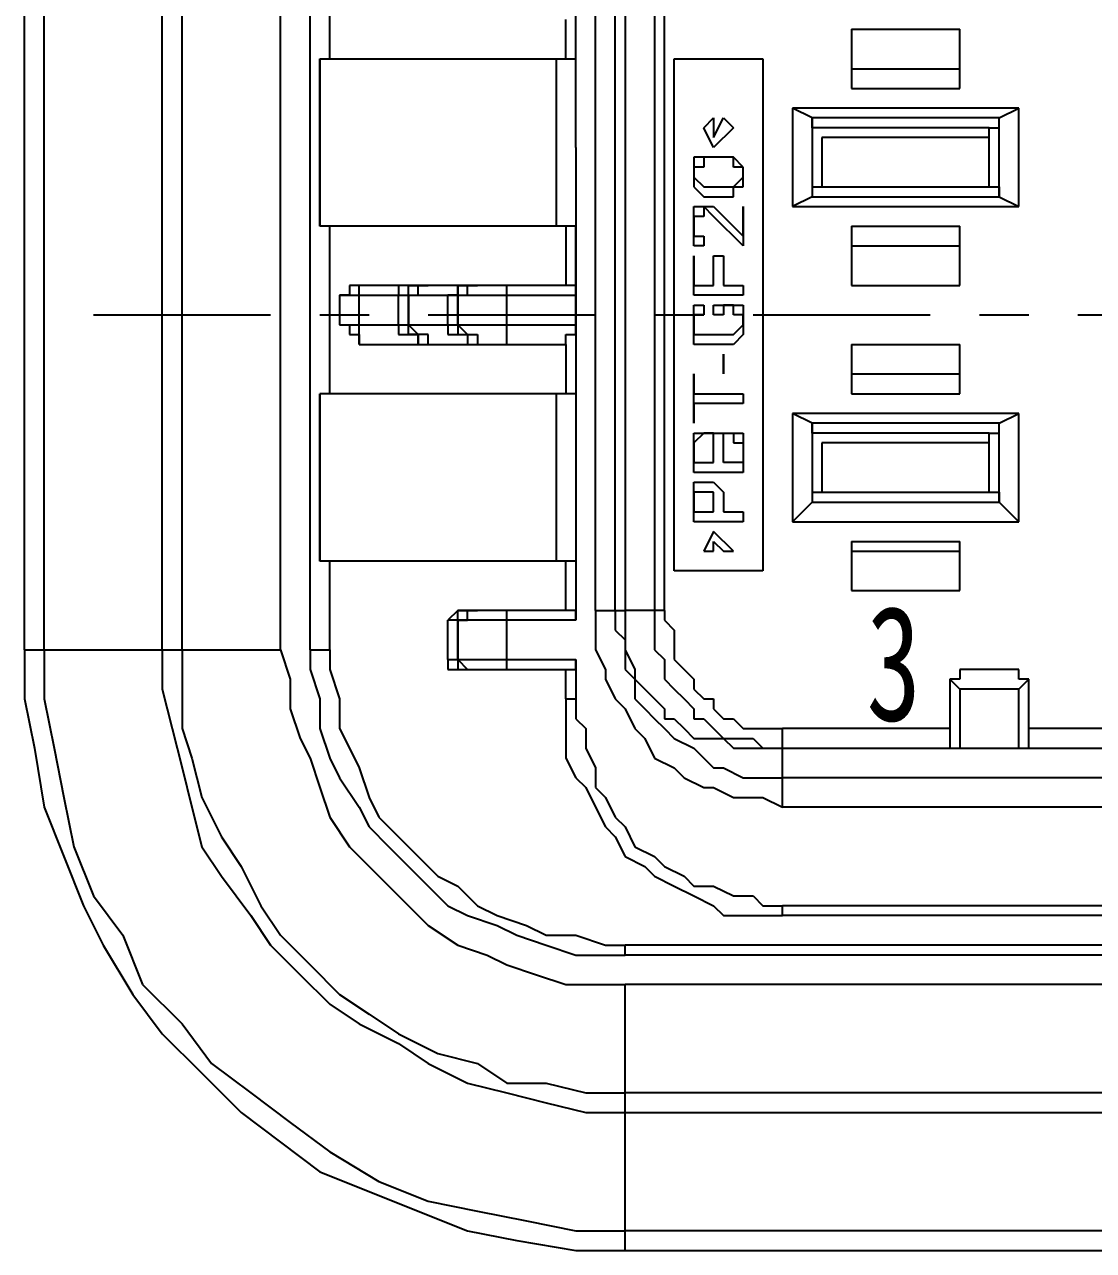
# Model space of a CAD drawing. Header units: inches. Extents: x 47316 to 59086, y 3141 to 11743.
# Drawn here: x 51580.43 to 51613, y 6359.03 to 6396.37 of the extents above; entities that cross this region are included whole.
import ezdxf

# ---------------------------------------------------------------- set-up
doc = ezdxf.new("R2010")
doc.units = ezdxf.units.IN
doc.header["$MEASUREMENT"] = 0
doc.layers.add('_BLACK_HOLE', color=7, linetype='Continuous')
doc.styles.add('MtX_FangSong_GB2312', font='')
doc.styles.get("Standard").update_dxf_attribs({"font": ''})
doc.styles.get('MtX_FangSong_GB2312').set_extended_font_data('FangSong_GB2312')
doc.styles.get('Standard').set_extended_font_data('SimSun')
doc.linetypes.add('_VeSys_Busbar', pattern='A,0.0001,-0.125,["=",Standard,S=0.35,R=0,X=-0.15,Y=-0.175],-0.125', length=0.2501)

msp = doc.modelspace()

# ---------------------------------------------------------------- linework, layer by layer
at = {"layer": '_BLACK_HOLE', "color": 0, "linetype": 'Continuous', "lineweight": -3}
for p, q in [((51580.429, 6377.329), (51580.429, 6397.729)), ((51581.029, 6377.329), (51581.029, 6397.729)), ((51584.629, 6377.329), (51584.629, 6397.729)), ((51585.229, 6377.329), (51585.229, 6397.729)), ((51588.229, 6377.329), (51588.229, 6397.729)), ((51589.129, 6377.329), (51589.129, 6397.729)), ((51589.729, 6395.329), (51589.729, 6397.729)), ((51597.229, 6392.629), (51597.229, 6397.129)), ((51597.829, 6378.529), (51597.829, 6396.829)), ((51598.429, 6378.529), (51598.429, 6396.829)), ((51598.729, 6396.829), (51598.729, 6378.529)), ((51599.629, 6396.829), (51599.629, 6378.529)), ((51599.929, 6378.529), (51599.929, 6396.829)), ((51596.929, 6395.329), (51596.929, 6396.529)), ((51605.629, 6396.229), (51605.629, 6394.429)), ((51605.629, 6396.229), (51608.929, 6396.229)), ((51608.929, 6394.429), (51608.929, 6396.229)), ((51589.429, 6390.229), (51589.429, 6395.329)), ((51589.429, 6395.329), (51589.429, 6390.229)), ((51589.429, 6395.329), (51597.229, 6395.329)), ((51596.629, 6395.329), (51596.629, 6390.229)), ((51600.229, 6379.729), (51600.229, 6395.329)), ((51600.229, 6395.329), (51602.929, 6395.329)), ((51602.929, 6395.329), (51602.929, 6379.729)), ((51605.629, 6395.029), (51608.929, 6395.029)), ((51605.629, 6394.429), (51608.929, 6394.429)), ((51603.829, 6393.829), (51603.829, 6390.829)), ((51604.429, 6393.529), (51603.829, 6393.829)), ((51610.729, 6393.829), (51603.829, 6393.829)), ((51610.129, 6393.529), (51610.729, 6393.829)), ((51610.729, 6390.829), (51610.729, 6393.829)), ((51601.129, 6393.229), (51601.429, 6393.529)), ((51601.429, 6392.629), (51601.129, 6393.229)), ((51601.429, 6392.929), (51601.729, 6393.529)), ((51601.429, 6393.529), (51601.429, 6392.929)), ((51602.029, 6393.229), (51601.429, 6392.629)), ((51601.729, 6393.529), (51602.029, 6393.229)), ((51604.429, 6393.529), (51604.429, 6391.129)), ((51610.129, 6393.529), (51604.429, 6393.529)), ((51604.429, 6393.229), (51604.429, 6393.529)), ((51604.429, 6393.529), (51604.429, 6393.529)), ((51604.429, 6393.529), (51604.429, 6393.529)), ((51604.429, 6393.529), (51604.429, 6393.529)), ((51604.429, 6393.529), (51604.429, 6393.529)), ((51604.429, 6393.529), (51604.429, 6393.529)), ((51604.429, 6393.229), (51604.429, 6391.429)), ((51609.829, 6393.229), (51604.429, 6393.229)), ((51604.429, 6393.229), (51604.429, 6393.229)), ((51604.429, 6393.229), (51604.429, 6393.229)), ((51604.429, 6393.229), (51604.429, 6393.229)), ((51604.429, 6393.229), (51604.429, 6393.229)), ((51609.829, 6391.429), (51609.829, 6393.229)), ((51609.829, 6393.229), (51610.129, 6393.229)), ((51610.129, 6391.129), (51610.129, 6393.529)), ((51610.129, 6393.229), (51610.129, 6393.529)), ((51610.129, 6393.529), (51610.129, 6393.529)), ((51610.129, 6393.529), (51610.129, 6393.529)), ((51610.129, 6393.529), (51610.129, 6393.529)), ((51610.129, 6393.529), (51610.129, 6393.529)), ((51610.129, 6393.529), (51610.129, 6393.529)), ((51610.129, 6393.529), (51610.129, 6393.529)), ((51610.129, 6393.229), (51610.129, 6393.229)), ((51610.129, 6393.229), (51610.129, 6393.229)), ((51610.129, 6393.229), (51610.129, 6393.229)), ((51604.729, 6392.929), (51604.729, 6391.429)), ((51609.829, 6392.929), (51604.729, 6392.929)), ((51609.829, 6391.429), (51609.829, 6392.929)), ((51597.229, 6392.629), (51597.229, 6382.429)), ((51597.229, 6392.629), (51597.229, 6392.629)), ((51600.829, 6392.329), (51600.829, 6392.029)), ((51601.129, 6392.329), (51600.829, 6392.329)), ((51601.129, 6392.329), (51601.129, 6392.029)), ((51601.129, 6392.329), (51601.129, 6392.329)), ((51601.429, 6392.329), (51601.129, 6392.329)), ((51601.429, 6392.329), (51601.129, 6392.329)), ((51601.729, 6392.329), (51601.429, 6392.329)), ((51601.729, 6392.329), (51601.429, 6392.329)), ((51602.029, 6392.329), (51601.729, 6392.329)), ((51602.029, 6392.329), (51601.729, 6392.329)), ((51602.329, 6392.029), (51602.029, 6392.329)), ((51602.029, 6392.029), (51602.029, 6392.329)), ((51602.029, 6392.329), (51602.029, 6392.329)), ((51602.029, 6392.329), (51602.029, 6392.329)), ((51600.829, 6392.029), (51600.829, 6391.729)), ((51600.829, 6392.029), (51600.829, 6391.729)), ((51600.829, 6392.029), (51600.829, 6392.029)), ((51601.129, 6392.029), (51600.829, 6392.029)), ((51600.829, 6391.729), (51600.829, 6391.729)), ((51600.829, 6391.729), (51600.829, 6391.729)), ((51600.829, 6391.729), (51600.829, 6391.429)), ((51600.829, 6391.729), (51601.129, 6391.429)), ((51602.329, 6392.029), (51602.029, 6392.029)), ((51602.029, 6391.429), (51602.329, 6391.729)), ((51602.329, 6391.729), (51602.329, 6392.029)), ((51602.329, 6391.729), (51602.329, 6392.029)), ((51602.329, 6392.029), (51602.329, 6392.029)), ((51602.329, 6391.729), (51602.329, 6391.729)), ((51602.329, 6391.729), (51602.329, 6391.729)), ((51602.329, 6391.429), (51602.329, 6391.729)), ((51600.829, 6391.429), (51600.829, 6391.429)), ((51600.829, 6391.429), (51601.129, 6391.129)), ((51601.129, 6391.429), (51601.129, 6391.429)), ((51601.129, 6391.429), (51601.429, 6391.429)), ((51601.429, 6391.429), (51601.729, 6391.429)), ((51601.729, 6391.429), (51602.029, 6391.429)), ((51602.029, 6391.429), (51602.329, 6391.429)), ((51602.029, 6391.429), (51602.029, 6391.429)), ((51602.029, 6391.129), (51602.029, 6391.429)), ((51604.429, 6391.429), (51609.829, 6391.429)), ((51604.429, 6391.429), (51604.429, 6391.429)), ((51604.429, 6391.429), (51604.429, 6391.429)), ((51604.429, 6391.429), (51604.429, 6391.129)), ((51604.729, 6391.429), (51609.829, 6391.429)), ((51609.829, 6391.429), (51610.129, 6391.429)), ((51610.129, 6391.429), (51610.129, 6391.429)), ((51610.129, 6391.429), (51610.129, 6391.129)), ((51601.129, 6391.129), (51601.129, 6391.129)), ((51601.129, 6391.129), (51601.429, 6391.129)), ((51601.429, 6391.129), (51601.729, 6391.129)), ((51601.729, 6391.129), (51602.029, 6391.129)), ((51602.029, 6391.129), (51602.029, 6391.129)), ((51604.429, 6391.129), (51603.829, 6390.829)), ((51604.429, 6391.129), (51610.129, 6391.129)), ((51604.429, 6391.129), (51604.429, 6391.129)), ((51604.429, 6391.129), (51604.429, 6391.129)), ((51604.429, 6391.129), (51604.429, 6391.129)), ((51604.429, 6391.129), (51604.429, 6391.129)), ((51604.429, 6391.129), (51604.429, 6391.129)), ((51604.429, 6391.129), (51604.429, 6391.129)), ((51604.429, 6391.129), (51604.429, 6391.129)), ((51610.129, 6391.129), (51610.729, 6390.829)), ((51610.129, 6391.129), (51610.129, 6391.129)), ((51610.129, 6391.129), (51610.129, 6391.129)), ((51610.129, 6391.129), (51610.129, 6391.129)), ((51610.129, 6391.129), (51610.129, 6391.129)), ((51610.129, 6391.129), (51610.129, 6391.129)), ((51610.129, 6391.129), (51610.129, 6391.129)), ((51610.129, 6391.129), (51610.129, 6391.129)), ((51600.829, 6390.529), (51600.829, 6390.829)), ((51600.829, 6390.829), (51600.829, 6390.829)), ((51600.829, 6390.829), (51601.129, 6390.829)), ((51601.129, 6390.829), (51601.129, 6390.529)), ((51601.429, 6390.529), (51601.129, 6390.829)), ((51601.129, 6390.829), (51601.429, 6390.829)), ((51601.129, 6390.829), (51601.129, 6390.829)), ((51601.129, 6390.829), (51601.129, 6390.829)), ((51601.429, 6390.829), (51602.329, 6389.929)), ((51601.429, 6390.829), (51601.429, 6390.829)), ((51602.329, 6389.929), (51602.329, 6390.829)), ((51602.329, 6390.829), (51602.329, 6389.629)), ((51602.329, 6390.829), (51602.329, 6390.829)), ((51603.829, 6390.829), (51610.729, 6390.829)), ((51597.229, 6390.229), (51589.429, 6390.229)), ((51589.729, 6385.129), (51589.729, 6390.229)), ((51596.929, 6390.229), (51596.929, 6388.429)), ((51597.229, 6387.229), (51597.229, 6390.229)), ((51600.829, 6390.229), (51600.829, 6390.529)), ((51600.829, 6390.529), (51600.829, 6390.529)), ((51600.829, 6390.529), (51600.829, 6390.229)), ((51601.129, 6390.529), (51600.829, 6390.529)), ((51600.829, 6390.229), (51600.829, 6390.229)), ((51600.829, 6390.229), (51600.829, 6389.929)), ((51600.829, 6389.929), (51600.829, 6390.229)), ((51602.329, 6389.629), (51601.429, 6390.529)), ((51605.629, 6390.229), (51605.629, 6388.429)), ((51605.629, 6390.229), (51608.929, 6390.229)), ((51608.929, 6388.429), (51608.929, 6390.229)), ((51600.829, 6389.929), (51601.129, 6389.929)), ((51600.829, 6389.929), (51600.829, 6389.929)), ((51600.829, 6389.629), (51600.829, 6389.929)), ((51601.129, 6389.929), (51601.129, 6389.629)), ((51601.129, 6389.929), (51601.129, 6389.929)), ((51601.129, 6389.629), (51600.829, 6389.629)), ((51602.329, 6389.629), (51602.329, 6389.629)), ((51605.629, 6389.629), (51608.929, 6389.629)), ((51600.829, 6388.129), (51600.829, 6389.329)), ((51600.829, 6389.329), (51600.829, 6388.429)), ((51600.829, 6389.329), (51600.829, 6389.329)), ((51601.429, 6388.429), (51601.429, 6389.329)), ((51601.429, 6389.329), (51601.729, 6389.329)), ((51601.729, 6389.329), (51601.729, 6388.429)), ((51590.629, 6388.429), (51590.329, 6388.429)), ((51590.329, 6388.429), (51590.329, 6388.429)), ((51590.329, 6388.429), (51590.329, 6388.429)), ((51590.329, 6388.429), (51590.329, 6388.429)), ((51590.329, 6388.429), (51590.329, 6388.429)), ((51590.329, 6388.429), (51590.329, 6388.429)), ((51590.329, 6388.429), (51590.329, 6388.129)), ((51590.629, 6386.629), (51590.629, 6388.429)), ((51596.929, 6388.429), (51590.629, 6388.429)), ((51590.629, 6388.429), (51590.629, 6388.429)), ((51590.629, 6388.429), (51590.629, 6388.429)), ((51590.629, 6388.429), (51590.629, 6388.429)), ((51590.629, 6388.429), (51590.629, 6388.429)), ((51592.129, 6388.429), (51591.829, 6388.429)), ((51591.829, 6388.429), (51591.829, 6388.129)), ((51592.429, 6388.429), (51592.129, 6388.429)), ((51592.129, 6388.429), (51592.129, 6388.429)), ((51592.129, 6388.429), (51592.129, 6388.429)), ((51592.129, 6388.429), (51592.129, 6388.429)), ((51592.129, 6388.429), (51592.129, 6388.429)), ((51592.129, 6388.429), (51592.129, 6388.429)), ((51592.129, 6388.429), (51592.129, 6388.429)), ((51592.129, 6388.129), (51592.129, 6388.429)), ((51592.129, 6388.429), (51592.129, 6388.429)), ((51592.129, 6388.429), (51592.129, 6388.429)), ((51592.129, 6388.429), (51592.129, 6388.429)), ((51592.129, 6388.429), (51592.429, 6388.429)), ((51592.429, 6388.429), (51592.429, 6388.429)), ((51592.429, 6388.429), (51592.429, 6388.429)), ((51592.429, 6388.429), (51592.429, 6388.429)), ((51592.429, 6388.429), (51592.429, 6388.429)), ((51592.429, 6388.429), (51592.429, 6388.429)), ((51592.429, 6388.129), (51592.429, 6388.429)), ((51592.429, 6388.429), (51592.429, 6388.429)), ((51592.429, 6388.429), (51592.429, 6388.429)), ((51592.429, 6388.429), (51592.429, 6388.429)), ((51592.429, 6388.429), (51592.429, 6388.429)), ((51592.429, 6388.429), (51592.429, 6388.429)), ((51592.429, 6388.429), (51592.429, 6388.429)), ((51592.429, 6388.429), (51592.729, 6388.429)), ((51593.929, 6388.429), (51593.629, 6388.429)), ((51593.629, 6388.429), (51593.629, 6388.429)), ((51593.629, 6388.429), (51593.629, 6388.429)), ((51593.629, 6388.429), (51593.629, 6388.429)), ((51593.629, 6388.429), (51593.629, 6388.429)), ((51593.629, 6388.429), (51593.629, 6388.429)), ((51593.629, 6388.429), (51593.629, 6388.429)), ((51593.629, 6388.429), (51593.629, 6388.429)), ((51593.629, 6388.429), (51593.629, 6388.129)), ((51593.629, 6388.129), (51593.629, 6388.429)), ((51593.629, 6388.429), (51593.629, 6388.429)), ((51593.629, 6388.429), (51593.929, 6388.429)), ((51593.929, 6388.429), (51593.929, 6388.429)), ((51593.929, 6388.429), (51593.929, 6388.429)), ((51593.929, 6388.429), (51593.929, 6388.429)), ((51593.929, 6388.429), (51593.929, 6388.429)), ((51593.929, 6388.429), (51593.929, 6388.429)), ((51593.929, 6388.429), (51593.929, 6388.429)), ((51593.929, 6388.429), (51593.929, 6388.429)), ((51593.929, 6388.429), (51593.929, 6388.429)), ((51593.929, 6388.429), (51593.929, 6388.429)), ((51593.929, 6388.429), (51593.929, 6388.429)), ((51593.929, 6388.429), (51593.929, 6388.429)), ((51593.929, 6388.429), (51593.929, 6388.429)), ((51593.929, 6388.429), (51593.929, 6388.429)), ((51593.929, 6388.129), (51593.929, 6388.429)), ((51593.929, 6388.429), (51593.929, 6388.429)), ((51593.929, 6388.429), (51593.929, 6388.429)), ((51593.929, 6388.429), (51593.929, 6388.429)), ((51593.929, 6388.429), (51593.929, 6388.429)), ((51593.929, 6388.429), (51593.929, 6388.429)), ((51593.929, 6388.429), (51594.229, 6388.429)), ((51595.129, 6386.629), (51595.129, 6388.429)), ((51597.229, 6388.429), (51596.929, 6388.429)), ((51596.929, 6388.429), (51596.929, 6388.429)), ((51596.929, 6388.429), (51596.929, 6388.429)), ((51596.929, 6388.429), (51596.929, 6388.429)), ((51596.929, 6388.429), (51596.929, 6388.429)), ((51596.929, 6388.429), (51596.929, 6388.429)), ((51596.929, 6388.429), (51596.929, 6388.429)), ((51597.229, 6388.129), (51597.229, 6388.429)), ((51597.229, 6388.429), (51597.229, 6388.429)), ((51597.229, 6388.429), (51597.229, 6388.429)), ((51597.229, 6388.429), (51597.229, 6388.429)), ((51600.829, 6388.429), (51601.429, 6388.429)), ((51601.729, 6388.429), (51602.329, 6388.429)), ((51602.329, 6388.429), (51602.329, 6388.129)), ((51605.629, 6388.429), (51608.929, 6388.429)), ((51590.029, 6388.129), (51597.229, 6388.129)), ((51590.029, 6388.129), (51590.029, 6387.229)), ((51590.329, 6388.129), (51590.029, 6388.129)), ((51590.029, 6388.129), (51590.029, 6388.129)), ((51590.029, 6388.129), (51590.029, 6388.129)), ((51590.029, 6388.129), (51590.029, 6388.129)), ((51590.329, 6388.129), (51590.329, 6388.129)), ((51590.329, 6388.129), (51590.329, 6388.129)), ((51590.329, 6388.129), (51590.329, 6388.129)), ((51591.829, 6387.229), (51591.829, 6388.129)), ((51591.829, 6388.129), (51591.829, 6388.129)), ((51591.829, 6388.129), (51591.829, 6388.129)), ((51591.829, 6388.129), (51591.829, 6388.129)), ((51591.829, 6388.129), (51591.829, 6388.129)), ((51591.829, 6388.129), (51591.829, 6388.129)), ((51591.829, 6388.129), (51591.829, 6388.129)), ((51592.129, 6387.229), (51592.129, 6388.129)), ((51592.129, 6388.129), (51592.129, 6387.229)), ((51592.129, 6388.129), (51592.129, 6388.129)), ((51592.129, 6388.129), (51592.129, 6388.129)), ((51592.129, 6388.129), (51592.129, 6388.129)), ((51592.129, 6388.129), (51592.129, 6388.129)), ((51592.129, 6388.129), (51592.129, 6388.129)), ((51592.129, 6388.129), (51592.129, 6388.129)), ((51592.129, 6388.129), (51592.429, 6388.129)), ((51592.429, 6388.129), (51592.429, 6388.129)), ((51593.329, 6387.229), (51593.329, 6388.129)), ((51593.629, 6388.129), (51593.329, 6388.129)), ((51593.329, 6388.129), (51593.329, 6388.129)), ((51593.329, 6388.129), (51593.329, 6388.129)), ((51593.329, 6388.129), (51593.329, 6388.129)), ((51593.329, 6388.129), (51593.329, 6388.129)), ((51593.329, 6388.129), (51593.329, 6388.129)), ((51593.629, 6387.229), (51593.629, 6388.129)), ((51593.629, 6388.129), (51593.629, 6387.229)), ((51593.629, 6388.129), (51593.629, 6388.129)), ((51593.629, 6388.129), (51593.629, 6388.129)), ((51593.629, 6388.129), (51593.629, 6388.129)), ((51593.629, 6388.129), (51593.629, 6388.129)), ((51593.629, 6388.129), (51593.629, 6388.129)), ((51593.629, 6388.129), (51593.629, 6388.129)), ((51593.629, 6388.129), (51593.629, 6388.129)), ((51593.629, 6388.129), (51593.929, 6388.129)), ((51593.929, 6388.129), (51593.929, 6388.129)), ((51593.929, 6388.129), (51593.929, 6388.129)), ((51597.229, 6388.129), (51597.229, 6388.129)), ((51597.229, 6388.129), (51597.229, 6388.129)), ((51597.229, 6388.129), (51597.229, 6388.129)), ((51597.229, 6388.129), (51597.229, 6388.129)), ((51597.229, 6388.129), (51597.229, 6388.129)), ((51597.229, 6388.129), (51597.229, 6388.129)), ((51597.229, 6388.129), (51597.229, 6388.129)), ((51602.329, 6388.129), (51600.829, 6388.129)), ((51600.829, 6387.529), (51600.829, 6387.829)), ((51600.829, 6387.829), (51600.829, 6387.829)), ((51600.829, 6387.829), (51601.129, 6387.829)), ((51601.129, 6387.829), (51601.129, 6387.829)), ((51601.129, 6387.829), (51601.129, 6387.529)), ((51601.429, 6387.529), (51601.429, 6387.829)), ((51601.429, 6387.829), (51602.029, 6387.829)), ((51601.729, 6387.829), (51601.729, 6387.529)), ((51602.029, 6387.829), (51601.729, 6387.829)), ((51602.029, 6387.829), (51602.329, 6387.829)), ((51602.029, 6387.529), (51602.029, 6387.829)), ((51602.029, 6387.829), (51602.029, 6387.829)), ((51602.329, 6387.829), (51602.329, 6387.529)), ((51582.529, 6387.529), (51587.929, 6387.529)), ((51589.429, 6387.529), (51590.929, 6387.529)), ((51590.029, 6387.229), (51597.229, 6387.229)), ((51590.029, 6387.229), (51590.029, 6387.229)), ((51590.029, 6387.229), (51590.029, 6387.229)), ((51590.029, 6387.229), (51590.029, 6387.229)), ((51590.029, 6387.229), (51590.329, 6387.229)), ((51590.329, 6387.229), (51590.329, 6386.929)), ((51591.829, 6387.229), (51591.829, 6387.229)), ((51591.829, 6387.229), (51591.829, 6387.229)), ((51591.829, 6387.229), (51591.829, 6387.229)), ((51591.829, 6387.229), (51591.829, 6387.229)), ((51591.829, 6387.229), (51591.829, 6386.929)), ((51592.129, 6386.929), (51592.129, 6387.229)), ((51592.129, 6387.229), (51592.129, 6387.229)), ((51592.429, 6386.929), (51592.129, 6387.229)), ((51592.129, 6387.229), (51592.129, 6387.229)), ((51592.729, 6387.529), (51597.829, 6387.529)), ((51593.329, 6387.229), (51593.329, 6387.229)), ((51593.329, 6387.229), (51593.329, 6387.229)), ((51593.329, 6387.229), (51593.329, 6387.229)), ((51593.329, 6387.229), (51593.329, 6387.229)), ((51593.329, 6387.229), (51593.329, 6386.929)), ((51593.629, 6387.229), (51593.629, 6387.229)), ((51593.629, 6387.229), (51593.629, 6387.229)), ((51593.629, 6387.229), (51593.629, 6387.229)), ((51593.629, 6387.229), (51593.629, 6386.929)), ((51593.629, 6387.229), (51593.629, 6387.229)), ((51593.629, 6387.229), (51593.929, 6386.929)), ((51597.229, 6387.229), (51597.229, 6385.129)), ((51597.229, 6386.929), (51597.229, 6387.229)), ((51597.229, 6387.229), (51597.229, 6387.229)), ((51597.229, 6387.229), (51597.229, 6387.229)), ((51597.229, 6387.229), (51597.229, 6387.229)), ((51597.229, 6387.229), (51597.229, 6387.229)), ((51599.629, 6387.529), (51601.129, 6387.529)), ((51600.829, 6387.229), (51600.829, 6387.529)), ((51600.829, 6387.529), (51600.829, 6387.229)), ((51600.829, 6387.529), (51600.829, 6387.529)), ((51600.829, 6387.529), (51600.829, 6387.529)), ((51601.129, 6387.529), (51600.829, 6387.529)), ((51600.829, 6387.229), (51600.829, 6386.929)), ((51600.829, 6386.929), (51600.829, 6387.229)), ((51601.729, 6387.529), (51601.429, 6387.529)), ((51602.329, 6387.529), (51602.029, 6387.529)), ((51602.029, 6387.529), (51602.029, 6387.529)), ((51602.029, 6386.929), (51602.329, 6387.229)), ((51602.329, 6387.229), (51602.329, 6387.529)), ((51602.329, 6387.529), (51602.329, 6387.229)), ((51602.329, 6387.529), (51602.329, 6387.529)), ((51602.329, 6387.229), (51602.329, 6386.929)), ((51602.629, 6387.529), (51608.029, 6387.529)), ((51609.529, 6387.529), (51611.029, 6387.529)), ((51612.529, 6387.529), (51617.929, 6387.529)), ((51590.329, 6386.929), (51590.329, 6386.929)), ((51590.329, 6386.929), (51590.329, 6386.929)), ((51590.329, 6386.929), (51590.329, 6386.929)), ((51590.329, 6386.929), (51590.329, 6386.929)), ((51590.329, 6386.929), (51590.329, 6386.929)), ((51590.329, 6386.929), (51590.329, 6386.929)), ((51590.329, 6386.929), (51590.329, 6386.929)), ((51590.329, 6386.929), (51590.329, 6386.929)), ((51590.329, 6386.929), (51590.629, 6386.929)), ((51590.629, 6386.929), (51590.629, 6386.929)), ((51590.629, 6386.929), (51590.629, 6386.929)), ((51590.629, 6386.929), (51590.629, 6386.929)), ((51590.629, 6386.929), (51590.629, 6386.629)), ((51591.829, 6386.929), (51591.829, 6386.929)), ((51591.829, 6386.929), (51591.829, 6386.929)), ((51591.829, 6386.929), (51592.129, 6386.929)), ((51592.129, 6386.929), (51592.129, 6386.929)), ((51592.129, 6386.929), (51592.129, 6386.929)), ((51592.129, 6386.929), (51592.129, 6386.929)), ((51592.129, 6386.929), (51592.129, 6386.929)), ((51592.129, 6386.929), (51592.129, 6386.929)), ((51592.129, 6386.929), (51592.129, 6386.929)), ((51592.129, 6386.929), (51592.429, 6386.929)), ((51592.429, 6386.929), (51592.129, 6386.929)), ((51592.129, 6386.929), (51592.129, 6386.929)), ((51592.129, 6386.929), (51592.129, 6386.929)), ((51592.129, 6386.929), (51592.129, 6386.929)), ((51592.129, 6386.929), (51592.129, 6386.929)), ((51592.429, 6386.929), (51592.429, 6386.929)), ((51592.429, 6386.929), (51592.429, 6386.629)), ((51592.429, 6386.629), (51592.429, 6386.929)), ((51592.429, 6386.929), (51592.429, 6386.929)), ((51592.429, 6386.929), (51592.429, 6386.929)), ((51592.429, 6386.929), (51592.429, 6386.929)), ((51592.729, 6386.929), (51592.429, 6386.929)), ((51592.429, 6386.929), (51592.429, 6386.929)), ((51592.429, 6386.929), (51592.429, 6386.929)), ((51592.429, 6386.929), (51592.429, 6386.929)), ((51592.429, 6386.929), (51592.429, 6386.929)), ((51592.429, 6386.929), (51592.429, 6386.929)), ((51592.429, 6386.929), (51592.429, 6386.929)), ((51592.429, 6386.929), (51592.429, 6386.929)), ((51592.429, 6386.929), (51592.429, 6386.929)), ((51592.729, 6386.629), (51592.729, 6386.929)), ((51593.329, 6386.929), (51593.629, 6386.929)), ((51593.629, 6386.929), (51593.629, 6386.929)), ((51593.629, 6386.929), (51593.629, 6386.929)), ((51593.629, 6386.929), (51593.629, 6386.929)), ((51593.629, 6386.929), (51593.629, 6386.929)), ((51593.629, 6386.929), (51593.629, 6386.929)), ((51593.629, 6386.929), (51593.629, 6386.929)), ((51593.629, 6386.929), (51593.629, 6386.929)), ((51593.629, 6386.929), (51593.629, 6386.929)), ((51593.629, 6386.929), (51593.929, 6386.929)), ((51593.629, 6386.929), (51593.629, 6386.929)), ((51593.629, 6386.929), (51593.629, 6386.929)), ((51593.629, 6386.929), (51593.629, 6386.929)), ((51593.629, 6386.929), (51593.629, 6386.929)), ((51593.629, 6386.929), (51593.929, 6386.929)), ((51593.929, 6386.929), (51593.929, 6386.929)), ((51593.929, 6386.929), (51593.929, 6386.929)), ((51593.929, 6386.929), (51593.929, 6386.929)), ((51593.929, 6386.929), (51593.929, 6386.929)), ((51593.929, 6386.929), (51593.929, 6386.929)), ((51593.929, 6386.929), (51593.929, 6386.929)), ((51593.929, 6386.929), (51593.929, 6386.929)), ((51593.929, 6386.929), (51593.929, 6386.629)), ((51593.929, 6386.929), (51593.929, 6386.929)), ((51593.929, 6386.929), (51593.929, 6386.929)), ((51593.929, 6386.929), (51593.929, 6386.929)), ((51593.929, 6386.929), (51593.929, 6386.929)), ((51593.929, 6386.929), (51593.929, 6386.929)), ((51593.929, 6386.929), (51593.929, 6386.629)), ((51593.929, 6386.929), (51593.929, 6386.929)), ((51593.929, 6386.929), (51593.929, 6386.929)), ((51593.929, 6386.929), (51593.929, 6386.929)), ((51593.929, 6386.929), (51593.929, 6386.929)), ((51593.929, 6386.929), (51593.929, 6386.929)), ((51593.929, 6386.929), (51593.929, 6386.929)), ((51593.929, 6386.929), (51593.929, 6386.929)), ((51593.929, 6386.929), (51593.929, 6386.929)), ((51593.929, 6386.929), (51594.229, 6386.929)), ((51594.229, 6386.929), (51594.229, 6386.629)), ((51596.929, 6386.629), (51596.929, 6386.929)), ((51596.929, 6386.929), (51596.929, 6386.929)), ((51596.929, 6386.929), (51596.929, 6386.929)), ((51596.929, 6386.929), (51596.929, 6386.929)), ((51596.929, 6386.929), (51596.929, 6386.929)), ((51596.929, 6386.929), (51596.929, 6386.929)), ((51596.929, 6386.929), (51597.229, 6386.929)), ((51597.229, 6386.929), (51597.229, 6386.929)), ((51597.229, 6386.929), (51597.229, 6386.929)), ((51597.229, 6386.929), (51597.229, 6386.929)), ((51597.229, 6386.929), (51597.229, 6386.929)), ((51597.229, 6386.929), (51597.229, 6386.929)), ((51597.229, 6386.929), (51597.229, 6386.929)), ((51600.829, 6386.929), (51600.829, 6386.929)), ((51600.829, 6386.929), (51601.129, 6386.929)), ((51600.829, 6386.629), (51600.829, 6386.929)), ((51601.129, 6386.929), (51601.129, 6386.929)), ((51601.129, 6386.929), (51601.429, 6386.929)), ((51601.429, 6386.929), (51601.729, 6386.929)), ((51601.729, 6386.929), (51602.029, 6386.929)), ((51602.029, 6386.929), (51602.029, 6386.929)), ((51602.329, 6386.929), (51602.029, 6386.629)), ((51602.029, 6386.929), (51602.029, 6386.929)), ((51602.329, 6386.929), (51602.329, 6386.929)), ((51590.629, 6386.629), (51596.929, 6386.629)), ((51592.429, 6386.629), (51592.429, 6386.629)), ((51592.729, 6386.629), (51592.729, 6386.629)), ((51593.929, 6386.629), (51593.929, 6386.629)), ((51594.229, 6386.629), (51594.229, 6386.629)), ((51596.929, 6386.629), (51596.929, 6385.129)), ((51601.129, 6386.629), (51600.829, 6386.629)), ((51601.429, 6386.629), (51601.129, 6386.629)), ((51601.729, 6386.629), (51601.429, 6386.629)), ((51602.029, 6386.629), (51601.729, 6386.629)), ((51602.029, 6386.629), (51602.029, 6386.629)), ((51605.629, 6386.629), (51605.629, 6385.129)), ((51605.629, 6386.629), (51608.929, 6386.629)), ((51608.929, 6385.129), (51608.929, 6386.629)), ((51601.729, 6385.729), (51601.729, 6386.329)), ((51601.729, 6386.329), (51601.729, 6385.729)), ((51601.729, 6386.329), (51601.729, 6386.329)), ((51600.829, 6384.229), (51600.829, 6385.729)), ((51600.829, 6385.729), (51600.829, 6385.129)), ((51600.829, 6385.729), (51600.829, 6385.729)), ((51601.729, 6385.729), (51601.729, 6385.729)), ((51605.629, 6385.729), (51608.929, 6385.729)), ((51589.429, 6380.029), (51589.429, 6385.129)), ((51589.429, 6385.129), (51589.429, 6380.029)), ((51597.229, 6385.129), (51589.429, 6385.129)), ((51596.629, 6385.129), (51596.629, 6380.029)), ((51600.829, 6385.129), (51602.329, 6385.129)), ((51602.329, 6385.129), (51602.329, 6384.829)), ((51605.629, 6385.129), (51608.929, 6385.129)), ((51600.829, 6384.829), (51600.829, 6384.229)), ((51602.329, 6384.829), (51600.829, 6384.829)), ((51603.829, 6384.529), (51603.829, 6381.229)), ((51604.429, 6384.229), (51603.829, 6384.529)), ((51610.729, 6384.529), (51603.829, 6384.529)), ((51610.129, 6384.229), (51610.729, 6384.529)), ((51610.729, 6381.229), (51610.729, 6384.529)), ((51600.829, 6384.229), (51600.829, 6384.229)), ((51600.829, 6383.629), (51600.829, 6383.929)), ((51601.129, 6383.929), (51600.829, 6383.629)), ((51600.829, 6383.929), (51601.129, 6383.929)), ((51601.429, 6383.929), (51601.129, 6383.929)), ((51601.129, 6383.929), (51601.429, 6383.929)), ((51601.129, 6383.929), (51601.129, 6383.929)), ((51601.129, 6383.929), (51601.129, 6383.929)), ((51601.129, 6383.929), (51601.129, 6383.929)), ((51601.129, 6383.929), (51601.129, 6383.929)), ((51601.429, 6383.929), (51601.429, 6383.929)), ((51601.429, 6383.929), (51601.729, 6383.929)), ((51601.429, 6383.629), (51601.429, 6383.929)), ((51601.429, 6383.929), (51601.429, 6383.929)), ((51601.729, 6383.629), (51601.729, 6383.929)), ((51601.729, 6383.929), (51601.729, 6383.929)), ((51601.729, 6383.929), (51601.729, 6383.929)), ((51601.729, 6383.929), (51601.729, 6383.929)), ((51601.729, 6383.929), (51602.029, 6383.929)), ((51601.729, 6383.929), (51602.029, 6383.929)), ((51602.029, 6383.929), (51602.329, 6383.929)), ((51602.029, 6383.929), (51602.029, 6383.629)), ((51602.029, 6383.929), (51602.029, 6383.929)), ((51602.029, 6383.929), (51602.029, 6383.929)), ((51602.329, 6383.929), (51602.329, 6383.629)), ((51604.429, 6384.229), (51604.429, 6381.829)), ((51610.129, 6384.229), (51604.429, 6384.229)), ((51604.429, 6383.929), (51604.429, 6384.229)), ((51604.429, 6384.229), (51604.429, 6384.229)), ((51604.429, 6384.229), (51604.429, 6384.229)), ((51604.429, 6384.229), (51604.429, 6384.229)), ((51604.429, 6383.929), (51604.429, 6382.129)), ((51609.829, 6383.929), (51604.429, 6383.929)), ((51604.429, 6383.929), (51604.429, 6383.929)), ((51604.429, 6383.929), (51604.429, 6383.929)), ((51604.429, 6383.929), (51604.429, 6383.929)), ((51604.429, 6383.929), (51604.429, 6383.929)), ((51604.429, 6383.929), (51604.429, 6383.929)), ((51604.429, 6383.929), (51604.429, 6383.929)), ((51604.429, 6383.929), (51604.429, 6383.929)), ((51609.829, 6382.129), (51609.829, 6383.929)), ((51609.829, 6383.929), (51610.129, 6383.929)), ((51610.129, 6381.829), (51610.129, 6384.229)), ((51610.129, 6383.929), (51610.129, 6384.229)), ((51610.129, 6384.229), (51610.129, 6384.229)), ((51610.129, 6384.229), (51610.129, 6384.229)), ((51610.129, 6384.229), (51610.129, 6384.229)), ((51610.129, 6383.929), (51610.129, 6383.929)), ((51610.129, 6383.929), (51610.129, 6383.929)), ((51610.129, 6383.929), (51610.129, 6383.929)), ((51610.129, 6383.929), (51610.129, 6383.929)), ((51610.129, 6383.929), (51610.129, 6383.929)), ((51610.129, 6383.929), (51610.129, 6383.929)), ((51600.829, 6382.729), (51600.829, 6383.629)), ((51600.829, 6383.629), (51600.829, 6383.029)), ((51600.829, 6383.629), (51600.829, 6383.629)), ((51600.829, 6383.629), (51600.829, 6383.629)), ((51601.429, 6383.029), (51601.429, 6383.629)), ((51601.429, 6383.629), (51601.429, 6383.629)), ((51601.729, 6383.029), (51601.729, 6383.629)), ((51601.729, 6383.629), (51601.729, 6383.629)), ((51602.029, 6383.629), (51602.329, 6383.629)), ((51602.329, 6383.629), (51602.329, 6383.029)), ((51602.329, 6383.629), (51602.329, 6382.729)), ((51602.329, 6383.629), (51602.329, 6383.629)), ((51604.729, 6383.629), (51604.729, 6382.129)), ((51609.829, 6383.629), (51604.729, 6383.629)), ((51609.829, 6382.129), (51609.829, 6383.629)), ((51600.829, 6383.029), (51601.429, 6383.029)), ((51602.329, 6383.029), (51601.729, 6383.029)), ((51597.229, 6382.429), (51597.229, 6378.229)), ((51597.229, 6382.429), (51597.229, 6382.429)), ((51602.329, 6382.729), (51600.829, 6382.729)), ((51600.829, 6382.129), (51600.829, 6382.429)), ((51600.829, 6382.429), (51601.129, 6382.429)), ((51601.129, 6382.429), (51601.429, 6382.429)), ((51601.129, 6382.429), (51601.129, 6382.429)), ((51601.129, 6382.429), (51601.129, 6382.429)), ((51601.429, 6382.429), (51601.729, 6382.129)), ((51601.429, 6382.429), (51601.429, 6382.429)), ((51600.829, 6381.229), (51600.829, 6382.129)), ((51600.829, 6382.129), (51600.829, 6381.529)), ((51600.829, 6382.129), (51600.829, 6382.129)), ((51600.829, 6382.129), (51600.829, 6382.129)), ((51601.129, 6382.129), (51600.829, 6382.129)), ((51601.429, 6382.129), (51601.129, 6382.129)), ((51601.129, 6382.129), (51601.129, 6382.129)), ((51601.129, 6382.129), (51601.129, 6382.129)), ((51601.429, 6381.529), (51601.429, 6382.129)), ((51601.429, 6382.129), (51601.429, 6382.129)), ((51601.429, 6382.129), (51601.429, 6382.129)), ((51601.729, 6382.129), (51601.729, 6381.529)), ((51601.729, 6382.129), (51601.729, 6382.129)), ((51604.429, 6382.129), (51609.829, 6382.129)), ((51604.429, 6382.129), (51604.429, 6382.129)), ((51604.429, 6382.129), (51604.429, 6381.829)), ((51604.729, 6382.129), (51609.829, 6382.129)), ((51609.829, 6382.129), (51610.129, 6382.129)), ((51610.129, 6382.129), (51610.129, 6381.829)), ((51604.429, 6381.829), (51603.829, 6381.229)), ((51604.429, 6381.829), (51610.129, 6381.829)), ((51604.429, 6381.829), (51604.429, 6381.829)), ((51604.429, 6381.829), (51604.429, 6381.829)), ((51604.429, 6381.829), (51604.429, 6381.829)), ((51604.429, 6381.829), (51604.429, 6381.829)), ((51604.429, 6381.829), (51604.429, 6381.829)), ((51604.429, 6381.829), (51604.429, 6381.829)), ((51604.429, 6381.829), (51604.429, 6381.829)), ((51604.429, 6381.829), (51604.429, 6381.829)), ((51610.129, 6381.829), (51610.729, 6381.229)), ((51610.129, 6381.829), (51610.129, 6381.829)), ((51610.129, 6381.829), (51610.129, 6381.829)), ((51610.129, 6381.829), (51610.129, 6381.829)), ((51610.129, 6381.829), (51610.129, 6381.829)), ((51610.129, 6381.829), (51610.129, 6381.829)), ((51610.129, 6381.829), (51610.129, 6381.829)), ((51610.129, 6381.829), (51610.129, 6381.829)), ((51610.129, 6381.829), (51610.129, 6381.829)), ((51610.129, 6381.829), (51610.129, 6381.829)), ((51600.829, 6381.529), (51601.429, 6381.529)), ((51601.729, 6381.529), (51602.329, 6381.529)), ((51602.329, 6381.529), (51602.329, 6381.229)), ((51602.329, 6381.229), (51600.829, 6381.229)), ((51601.429, 6380.929), (51601.129, 6380.329)), ((51602.029, 6380.329), (51601.429, 6380.929)), ((51603.829, 6381.229), (51610.729, 6381.229)), ((51601.429, 6380.629), (51601.729, 6380.329)), ((51601.429, 6380.329), (51601.429, 6380.629)), ((51605.629, 6380.629), (51605.629, 6379.129)), ((51605.629, 6380.629), (51608.929, 6380.629)), ((51608.929, 6379.129), (51608.929, 6380.629)), ((51601.129, 6380.329), (51601.429, 6380.329)), ((51601.729, 6380.329), (51602.029, 6380.329)), ((51605.629, 6380.329), (51608.929, 6380.329)), ((51597.229, 6380.029), (51589.429, 6380.029)), ((51589.729, 6377.329), (51589.729, 6380.029)), ((51596.929, 6378.529), (51596.929, 6380.029)), ((51602.929, 6379.729), (51600.229, 6379.729)), ((51605.629, 6379.129), (51608.929, 6379.129)), ((51593.629, 6378.529), (51593.329, 6378.229)), ((51593.929, 6378.529), (51593.629, 6378.529)), ((51593.629, 6378.529), (51593.629, 6378.529)), ((51593.629, 6378.529), (51593.629, 6378.529)), ((51593.629, 6378.529), (51593.629, 6378.529)), ((51593.629, 6378.529), (51593.629, 6378.529)), ((51593.629, 6378.529), (51593.629, 6378.529)), ((51593.629, 6378.529), (51593.629, 6378.529)), ((51593.629, 6378.529), (51593.629, 6378.529)), ((51593.629, 6378.529), (51593.629, 6378.529)), ((51593.629, 6378.229), (51593.629, 6378.529)), ((51593.629, 6378.529), (51593.629, 6378.529)), ((51593.629, 6378.529), (51593.629, 6378.529)), ((51593.629, 6378.529), (51593.629, 6378.529)), ((51593.629, 6378.529), (51593.929, 6378.529)), ((51593.929, 6378.529), (51593.929, 6378.529)), ((51593.929, 6378.529), (51593.929, 6378.529)), ((51593.929, 6378.529), (51593.929, 6378.529)), ((51593.929, 6378.529), (51593.929, 6378.529)), ((51593.929, 6378.529), (51593.929, 6378.529)), ((51593.929, 6378.529), (51593.929, 6378.529)), ((51596.929, 6378.529), (51593.929, 6378.529)), ((51593.929, 6378.529), (51593.929, 6378.529)), ((51593.929, 6378.529), (51593.929, 6378.529)), ((51593.929, 6378.529), (51593.929, 6378.529)), ((51593.929, 6378.529), (51593.929, 6378.529)), ((51593.929, 6378.529), (51593.929, 6378.529)), ((51593.929, 6378.529), (51593.929, 6378.529)), ((51593.929, 6378.229), (51593.929, 6378.529)), ((51593.929, 6378.529), (51593.929, 6378.529)), ((51593.929, 6378.529), (51593.929, 6378.529)), ((51593.929, 6378.529), (51593.929, 6378.529)), ((51593.929, 6378.529), (51593.929, 6378.529)), ((51593.929, 6378.529), (51593.929, 6378.529)), ((51593.929, 6378.529), (51593.929, 6378.529)), ((51593.929, 6378.529), (51593.929, 6378.529)), ((51593.929, 6378.529), (51594.229, 6378.529)), ((51595.129, 6376.729), (51595.129, 6378.529)), ((51597.229, 6378.529), (51596.929, 6378.529)), ((51596.929, 6378.529), (51596.929, 6378.529)), ((51596.929, 6378.529), (51596.929, 6378.529)), ((51596.929, 6378.529), (51596.929, 6378.529)), ((51596.929, 6378.529), (51596.929, 6378.529)), ((51596.929, 6378.529), (51596.929, 6378.529)), ((51596.929, 6378.529), (51596.929, 6378.529)), ((51597.229, 6378.229), (51597.229, 6378.529)), ((51597.229, 6378.529), (51597.229, 6378.529)), ((51597.229, 6378.529), (51597.229, 6378.529)), ((51597.229, 6378.529), (51597.229, 6378.529)), ((51597.229, 6378.529), (51597.229, 6378.529)), ((51597.229, 6378.529), (51597.229, 6378.529)), ((51597.829, 6378.529), (51598.729, 6378.529)), ((51597.829, 6378.529), (51597.829, 6377.929)), ((51598.429, 6378.529), (51598.429, 6377.929)), ((51599.929, 6378.529), (51598.729, 6378.529)), ((51598.729, 6378.529), (51598.729, 6378.229)), ((51599.629, 6378.529), (51599.629, 6378.229)), ((51599.929, 6378.529), (51599.929, 6378.229)), ((51597.229, 6378.229), (51593.329, 6378.229)), ((51593.329, 6377.029), (51593.329, 6378.229)), ((51593.329, 6378.229), (51593.329, 6378.229)), ((51593.329, 6378.229), (51593.329, 6378.229)), ((51593.329, 6378.229), (51593.329, 6378.229)), ((51593.329, 6378.229), (51593.329, 6378.229)), ((51593.329, 6378.229), (51593.329, 6378.229)), ((51593.629, 6377.029), (51593.629, 6378.229)), ((51593.629, 6378.229), (51593.629, 6377.029)), ((51593.629, 6378.229), (51593.629, 6378.229)), ((51593.629, 6378.229), (51593.629, 6378.229)), ((51593.629, 6378.229), (51593.629, 6378.229)), ((51593.629, 6378.229), (51593.629, 6378.229)), ((51593.629, 6378.229), (51593.629, 6378.229)), ((51593.629, 6378.229), (51593.929, 6378.229)), ((51597.229, 6378.229), (51597.229, 6378.229)), ((51597.229, 6378.229), (51597.229, 6378.229)), ((51597.229, 6378.229), (51597.229, 6378.229)), ((51597.229, 6378.229), (51597.229, 6378.229)), ((51597.229, 6378.229), (51597.229, 6378.229)), ((51597.829, 6377.929), (51597.829, 6377.329)), ((51598.429, 6377.929), (51598.729, 6377.629)), ((51598.729, 6378.229), (51598.729, 6377.929)), ((51598.729, 6377.929), (51598.729, 6377.629)), ((51599.629, 6378.229), (51599.629, 6377.629)), ((51599.929, 6378.229), (51600.229, 6377.929)), ((51600.229, 6377.929), (51600.229, 6377.629)), ((51598.729, 6377.629), (51598.729, 6377.029)), ((51598.729, 6377.629), (51598.729, 6377.329)), ((51599.629, 6377.629), (51599.629, 6377.329)), ((51600.229, 6377.629), (51600.229, 6377.329)), ((51580.429, 6377.329), (51588.229, 6377.329)), ((51580.429, 6377.329), (51580.429, 6375.829)), ((51581.029, 6377.329), (51581.029, 6375.829)), ((51584.629, 6377.329), (51584.629, 6376.129)), ((51585.229, 6377.329), (51585.229, 6376.129)), ((51588.229, 6377.329), (51588.529, 6376.429)), ((51589.129, 6377.329), (51589.729, 6377.329)), ((51589.129, 6377.329), (51589.129, 6376.729)), ((51589.729, 6377.329), (51589.729, 6376.729)), ((51597.829, 6377.329), (51598.129, 6376.729)), ((51598.729, 6377.329), (51599.029, 6376.729)), ((51599.629, 6377.329), (51599.929, 6377.029)), ((51600.229, 6377.329), (51600.229, 6377.029)), ((51593.329, 6377.029), (51597.229, 6377.029)), ((51593.329, 6377.029), (51593.329, 6377.029)), ((51593.329, 6377.029), (51593.329, 6377.029)), ((51593.329, 6377.029), (51593.329, 6377.029)), ((51593.329, 6377.029), (51593.329, 6377.029)), ((51593.329, 6377.029), (51593.329, 6376.729)), ((51593.629, 6377.029), (51593.629, 6377.029)), ((51593.629, 6377.029), (51593.629, 6377.029)), ((51593.629, 6377.029), (51593.629, 6377.029)), ((51593.629, 6377.029), (51593.629, 6376.729)), ((51593.629, 6377.029), (51593.629, 6377.029)), ((51593.629, 6377.029), (51593.929, 6376.729)), ((51597.229, 6377.029), (51597.229, 6375.829)), ((51597.229, 6376.729), (51597.229, 6377.029)), ((51597.229, 6377.029), (51597.229, 6377.029)), ((51597.229, 6377.029), (51597.229, 6377.029)), ((51597.229, 6377.029), (51597.229, 6377.029)), ((51597.229, 6377.029), (51597.229, 6377.029)), ((51598.729, 6377.029), (51598.729, 6376.729)), ((51599.929, 6377.029), (51599.929, 6376.729)), ((51600.229, 6377.029), (51600.529, 6376.729)), ((51588.529, 6376.429), (51588.529, 6375.529)), ((51589.129, 6376.729), (51589.429, 6375.829)), ((51589.729, 6376.729), (51590.029, 6375.829)), ((51593.329, 6376.729), (51593.629, 6376.729)), ((51593.629, 6376.729), (51593.629, 6376.729)), ((51593.629, 6376.729), (51593.629, 6376.729)), ((51593.629, 6376.729), (51593.629, 6376.729)), ((51593.629, 6376.729), (51593.629, 6376.729)), ((51593.629, 6376.729), (51593.629, 6376.729)), ((51593.629, 6376.729), (51593.629, 6376.729)), ((51593.629, 6376.729), (51593.629, 6376.729)), ((51593.629, 6376.729), (51593.629, 6376.729)), ((51593.629, 6376.729), (51593.929, 6376.729)), ((51593.629, 6376.729), (51593.629, 6376.729)), ((51593.629, 6376.729), (51593.629, 6376.729)), ((51593.629, 6376.729), (51593.629, 6376.729)), ((51593.629, 6376.729), (51593.629, 6376.729)), ((51593.629, 6376.729), (51593.929, 6376.729)), ((51593.929, 6376.729), (51593.929, 6376.729)), ((51593.929, 6376.729), (51593.929, 6376.729)), ((51593.929, 6376.729), (51593.929, 6376.729)), ((51593.929, 6376.729), (51593.929, 6376.729)), ((51593.929, 6376.729), (51593.929, 6376.729)), ((51593.929, 6376.729), (51593.929, 6376.729)), ((51593.929, 6376.729), (51596.929, 6376.729)), ((51593.929, 6376.729), (51593.929, 6376.729)), ((51593.929, 6376.729), (51593.929, 6376.729)), ((51593.929, 6376.729), (51593.929, 6376.729)), ((51593.929, 6376.729), (51593.929, 6376.729)), ((51593.929, 6376.729), (51593.929, 6376.729)), ((51593.929, 6376.729), (51593.929, 6376.729)), ((51593.929, 6376.729), (51593.929, 6376.729)), ((51593.929, 6376.729), (51593.929, 6376.729)), ((51593.929, 6376.729), (51593.929, 6376.729)), ((51593.929, 6376.729), (51593.929, 6376.729)), ((51593.929, 6376.729), (51593.929, 6376.729)), ((51593.929, 6376.729), (51593.929, 6376.729)), ((51593.929, 6376.729), (51593.929, 6376.729)), ((51593.929, 6376.729), (51593.929, 6376.729)), ((51593.929, 6376.729), (51594.229, 6376.729)), ((51596.929, 6375.829), (51596.929, 6376.729)), ((51596.929, 6376.729), (51596.929, 6376.729)), ((51596.929, 6376.729), (51596.929, 6376.729)), ((51596.929, 6376.729), (51596.929, 6376.729)), ((51596.929, 6376.729), (51596.929, 6376.729)), ((51596.929, 6376.729), (51596.929, 6376.729)), ((51596.929, 6376.729), (51596.929, 6376.729)), ((51596.929, 6376.729), (51597.229, 6376.729)), ((51597.229, 6376.729), (51597.229, 6376.729)), ((51597.229, 6376.729), (51597.229, 6376.729)), ((51597.229, 6376.729), (51597.229, 6376.729)), ((51597.229, 6376.729), (51597.229, 6376.729)), ((51597.229, 6376.729), (51597.229, 6376.729)), ((51597.229, 6376.729), (51597.229, 6376.729)), ((51598.129, 6376.729), (51598.129, 6376.429)), ((51598.129, 6376.429), (51598.429, 6375.829)), ((51598.729, 6376.729), (51599.029, 6376.429)), ((51599.029, 6376.729), (51599.029, 6376.429)), ((51599.029, 6376.429), (51599.029, 6375.829)), ((51599.029, 6376.429), (51599.329, 6376.129)), ((51599.929, 6376.729), (51599.929, 6376.429)), ((51599.929, 6376.429), (51600.229, 6376.129)), ((51600.529, 6376.729), (51600.829, 6376.429)), ((51600.829, 6376.429), (51600.829, 6376.129)), ((51608.629, 6376.429), (51608.929, 6376.129)), ((51608.929, 6376.429), (51608.629, 6376.429)), ((51608.629, 6376.429), (51608.629, 6376.429)), ((51608.629, 6376.429), (51608.629, 6376.429)), ((51608.629, 6376.429), (51608.629, 6376.429)), ((51608.629, 6376.429), (51608.629, 6376.429)), ((51608.629, 6376.429), (51608.629, 6376.429)), ((51608.629, 6376.429), (51608.629, 6376.429)), ((51608.629, 6376.429), (51608.629, 6376.429)), ((51608.629, 6376.429), (51608.629, 6376.429)), ((51608.629, 6376.429), (51608.629, 6376.429)), ((51608.629, 6376.429), (51608.629, 6376.429)), ((51608.629, 6376.429), (51608.629, 6376.429)), ((51608.629, 6376.429), (51608.629, 6376.129)), ((51610.729, 6376.729), (51608.929, 6376.729)), ((51608.929, 6376.729), (51608.929, 6376.729)), ((51608.929, 6376.729), (51608.929, 6376.729)), ((51608.929, 6376.729), (51608.929, 6376.429)), ((51610.729, 6376.429), (51610.729, 6376.729)), ((51610.729, 6376.729), (51610.729, 6376.729)), ((51610.729, 6376.729), (51610.729, 6376.729)), ((51611.029, 6376.429), (51610.729, 6376.129)), ((51611.029, 6376.429), (51610.729, 6376.429)), ((51610.729, 6376.429), (51610.729, 6376.429)), ((51611.029, 6376.129), (51611.029, 6376.429)), ((51611.029, 6376.429), (51611.029, 6376.429)), ((51611.029, 6376.429), (51611.029, 6376.429)), ((51611.029, 6376.429), (51611.029, 6376.429)), ((51611.029, 6376.429), (51611.029, 6376.429)), ((51611.029, 6376.429), (51611.029, 6376.429)), ((51611.029, 6376.429), (51611.029, 6376.429)), ((51611.029, 6376.429), (51611.029, 6376.429)), ((51611.029, 6376.429), (51611.029, 6376.429)), ((51611.029, 6376.429), (51611.029, 6376.429)), ((51611.029, 6376.429), (51611.029, 6376.429)), ((51584.629, 6376.129), (51584.929, 6374.929)), ((51585.229, 6376.129), (51585.229, 6374.929)), ((51599.329, 6376.129), (51599.629, 6375.829)), ((51600.229, 6376.129), (51600.529, 6375.829)), ((51600.829, 6376.129), (51601.129, 6375.829)), ((51608.629, 6376.129), (51608.629, 6374.329)), ((51608.629, 6376.129), (51608.629, 6376.129)), ((51608.929, 6376.129), (51608.929, 6374.329)), ((51610.729, 6376.129), (51608.929, 6376.129)), ((51610.729, 6374.329), (51610.729, 6376.129)), ((51611.029, 6374.329), (51611.029, 6376.129)), ((51611.029, 6376.129), (51611.029, 6376.129)), ((51580.429, 6375.829), (51580.729, 6374.329)), ((51581.029, 6375.829), (51581.329, 6374.329)), ((51589.429, 6375.829), (51589.429, 6374.929)), ((51590.029, 6375.829), (51590.029, 6374.929)), ((51596.929, 6375.829), (51597.229, 6375.829)), ((51596.929, 6375.829), (51596.929, 6375.229)), ((51597.229, 6375.829), (51597.229, 6375.229)), ((51598.429, 6375.829), (51598.729, 6375.529)), ((51599.029, 6375.829), (51599.329, 6375.529)), ((51599.629, 6375.829), (51599.929, 6375.529)), ((51600.529, 6375.829), (51600.829, 6375.529)), ((51601.129, 6375.829), (51601.429, 6375.829)), ((51601.429, 6375.829), (51601.429, 6375.529)), ((51588.529, 6375.529), (51588.829, 6374.629)), ((51598.729, 6375.529), (51599.029, 6374.929)), ((51599.329, 6375.529), (51599.629, 6375.229)), ((51599.929, 6375.529), (51599.929, 6375.229)), ((51600.829, 6375.529), (51600.829, 6375.229)), ((51601.429, 6375.529), (51601.729, 6375.229)), ((51584.929, 6374.929), (51585.229, 6373.729)), ((51585.229, 6374.929), (51585.529, 6374.029)), ((51589.429, 6374.929), (51589.729, 6374.029)), ((51590.029, 6374.929), (51590.329, 6374.329)), ((51596.929, 6375.229), (51596.929, 6374.629)), ((51597.229, 6375.229), (51597.529, 6374.929)), ((51597.529, 6374.929), (51597.529, 6374.329)), ((51599.029, 6374.929), (51599.329, 6374.629)), ((51599.629, 6375.229), (51599.929, 6374.929)), ((51599.929, 6375.229), (51600.229, 6375.229)), ((51599.929, 6374.929), (51600.229, 6374.629)), ((51600.229, 6375.229), (51600.529, 6374.929)), ((51600.529, 6374.929), (51600.829, 6374.629)), ((51600.829, 6375.229), (51601.129, 6375.229)), ((51601.129, 6375.229), (51601.429, 6374.929)), ((51601.429, 6374.929), (51601.729, 6374.629)), ((51601.729, 6375.229), (51602.029, 6375.229)), ((51602.029, 6375.229), (51602.329, 6374.929)), ((51602.329, 6374.929), (51602.629, 6374.929)), ((51602.629, 6374.929), (51602.929, 6374.929)), ((51602.929, 6374.929), (51603.229, 6374.929)), ((51603.229, 6374.929), (51603.529, 6374.929)), ((51603.529, 6372.529), (51603.529, 6374.929)), ((51608.629, 6374.929), (51603.529, 6374.929)), ((51629.029, 6374.929), (51611.029, 6374.929)), ((51588.829, 6374.629), (51589.129, 6374.029)), ((51596.929, 6374.629), (51596.929, 6374.029)), ((51599.329, 6374.629), (51599.629, 6374.029)), ((51600.229, 6374.629), (51600.829, 6374.329)), ((51600.829, 6374.629), (51601.429, 6374.629)), ((51601.429, 6374.629), (51601.729, 6374.629)), ((51601.729, 6374.629), (51602.029, 6374.329)), ((51601.729, 6374.629), (51602.329, 6374.629)), ((51602.329, 6374.629), (51602.629, 6374.629)), ((51602.629, 6374.629), (51602.929, 6374.329)), ((51580.729, 6374.329), (51581.029, 6372.529)), ((51581.329, 6374.329), (51581.629, 6372.829)), ((51590.329, 6374.329), (51590.629, 6373.729)), ((51597.529, 6374.329), (51597.829, 6373.729)), ((51600.829, 6374.329), (51601.129, 6374.029)), ((51602.029, 6374.329), (51602.329, 6374.329)), ((51602.329, 6374.329), (51602.629, 6374.329)), ((51602.629, 6374.329), (51657.529, 6374.329)), ((51602.929, 6374.329), (51603.229, 6374.329)), ((51603.229, 6374.329), (51603.529, 6374.329)), ((51585.529, 6374.029), (51585.829, 6372.829)), ((51589.129, 6374.029), (51589.429, 6373.129)), ((51589.729, 6374.029), (51590.029, 6373.429)), ((51596.929, 6374.029), (51597.229, 6373.429)), ((51599.629, 6374.029), (51600.229, 6373.729)), ((51601.129, 6374.029), (51601.429, 6373.729)), ((51585.229, 6373.729), (51585.529, 6372.529)), ((51590.029, 6373.429), (51590.629, 6372.529)), ((51590.629, 6373.729), (51590.929, 6372.829)), ((51597.229, 6373.429), (51597.529, 6373.129)), ((51597.829, 6373.729), (51597.829, 6373.129)), ((51600.229, 6373.729), (51600.529, 6373.429)), ((51600.529, 6373.429), (51601.129, 6373.129)), ((51601.429, 6373.729), (51601.729, 6373.729)), ((51601.729, 6373.729), (51602.329, 6373.429)), ((51602.329, 6373.429), (51602.629, 6373.429)), ((51602.629, 6373.429), (51603.229, 6373.429)), ((51603.229, 6373.429), (51603.529, 6373.429)), ((51656.929, 6373.429), (51603.529, 6373.429)), ((51589.429, 6373.129), (51589.729, 6372.229)), ((51597.529, 6373.129), (51597.829, 6372.529)), ((51597.829, 6373.129), (51598.129, 6372.829)), ((51601.129, 6373.129), (51601.429, 6373.129)), ((51601.429, 6373.129), (51602.029, 6372.829)), ((51581.629, 6372.829), (51581.929, 6371.329)), ((51585.829, 6372.829), (51586.429, 6371.629)), ((51590.929, 6372.829), (51591.229, 6372.229)), ((51598.129, 6372.829), (51598.429, 6372.229)), ((51602.029, 6372.829), (51602.629, 6372.829)), ((51602.629, 6372.829), (51602.929, 6372.829)), ((51602.929, 6372.829), (51603.529, 6372.529)), ((51581.029, 6372.529), (51581.629, 6371.029)), ((51585.529, 6372.529), (51585.829, 6371.329)), ((51590.629, 6372.529), (51590.929, 6371.929)), ((51597.829, 6372.529), (51598.129, 6371.929)), ((51656.929, 6372.529), (51603.529, 6372.529)), ((51589.729, 6372.229), (51590.329, 6371.329)), ((51590.929, 6371.929), (51591.529, 6371.329)), ((51591.229, 6372.229), (51591.829, 6371.629)), ((51598.129, 6371.929), (51598.429, 6371.629)), ((51598.429, 6372.229), (51598.729, 6371.929)), ((51598.729, 6371.929), (51599.029, 6371.329)), ((51586.429, 6371.629), (51587.029, 6370.729)), ((51591.829, 6371.629), (51592.429, 6371.029)), ((51598.429, 6371.629), (51598.729, 6371.029)), ((51581.929, 6371.329), (51582.529, 6369.829)), ((51585.829, 6371.329), (51586.429, 6370.429)), ((51590.329, 6371.329), (51590.929, 6370.729)), ((51591.529, 6371.329), (51592.129, 6370.729)), ((51599.029, 6371.329), (51599.629, 6371.029)), ((51581.629, 6371.029), (51582.229, 6369.529)), ((51592.429, 6371.029), (51593.029, 6370.429)), ((51598.729, 6371.029), (51599.329, 6370.729)), ((51599.629, 6371.029), (51599.929, 6370.729)), ((51586.429, 6370.429), (51587.329, 6369.229)), ((51587.029, 6370.729), (51587.629, 6369.529)), ((51590.929, 6370.729), (51591.529, 6370.129)), ((51592.129, 6370.729), (51592.729, 6370.129)), ((51593.029, 6370.429), (51593.629, 6370.129)), ((51599.329, 6370.729), (51599.629, 6370.429)), ((51599.629, 6370.429), (51600.229, 6370.129)), ((51599.929, 6370.729), (51600.529, 6370.429)), ((51600.529, 6370.429), (51600.829, 6370.129)), ((51591.529, 6370.129), (51592.129, 6369.529)), ((51592.729, 6370.129), (51593.329, 6369.529)), ((51593.629, 6370.129), (51594.229, 6369.529)), ((51600.229, 6370.129), (51600.829, 6369.829)), ((51600.829, 6370.129), (51601.429, 6370.129)), ((51601.429, 6370.129), (51602.029, 6369.829)), ((51582.529, 6369.829), (51583.429, 6368.629)), ((51600.829, 6369.829), (51601.429, 6369.529)), ((51602.029, 6369.829), (51602.629, 6369.829)), ((51602.629, 6369.829), (51602.929, 6369.529)), ((51582.229, 6369.529), (51582.829, 6368.329)), ((51587.629, 6369.529), (51588.229, 6368.629)), ((51592.129, 6369.529), (51592.729, 6368.929)), ((51593.329, 6369.529), (51593.929, 6369.229)), ((51594.229, 6369.529), (51594.829, 6369.229)), ((51601.429, 6369.529), (51601.729, 6369.229)), ((51602.929, 6369.529), (51603.529, 6369.529)), ((51603.529, 6369.229), (51603.529, 6369.529)), ((51628.129, 6369.529), (51603.529, 6369.529)), ((51587.329, 6369.229), (51587.929, 6368.329)), ((51592.729, 6368.929), (51593.629, 6368.329)), ((51593.929, 6369.229), (51594.829, 6368.929)), ((51594.829, 6369.229), (51595.729, 6368.929)), ((51594.829, 6368.929), (51595.429, 6368.629)), ((51595.729, 6368.929), (51596.329, 6368.629)), ((51601.729, 6369.229), (51602.329, 6369.229)), ((51602.329, 6369.229), (51602.929, 6369.229)), ((51602.929, 6369.229), (51603.529, 6369.229)), ((51656.929, 6369.229), (51603.529, 6369.229)), ((51583.429, 6368.629), (51584.029, 6367.129)), ((51588.229, 6368.629), (51589.129, 6367.729)), ((51595.429, 6368.629), (51596.329, 6368.329)), ((51596.329, 6368.629), (51597.229, 6368.629)), ((51597.229, 6368.629), (51598.129, 6368.329)), ((51582.829, 6368.329), (51583.729, 6366.829)), ((51587.929, 6368.329), (51588.829, 6367.429)), ((51593.629, 6368.329), (51594.529, 6368.029)), ((51596.329, 6368.329), (51597.229, 6368.029)), ((51598.129, 6368.329), (51598.729, 6368.329)), ((51598.729, 6368.029), (51598.729, 6368.329)), ((51661.729, 6368.329), (51598.729, 6368.329)), ((51594.529, 6368.029), (51595.129, 6367.729)), ((51597.229, 6368.029), (51597.829, 6368.029)), ((51597.829, 6368.029), (51598.729, 6368.029)), ((51661.729, 6368.029), (51598.729, 6368.029)), ((51589.129, 6367.729), (51590.029, 6366.829)), ((51595.129, 6367.729), (51596.029, 6367.429)), ((51584.029, 6367.129), (51585.229, 6365.929)), ((51588.829, 6367.429), (51589.729, 6366.529)), ((51596.029, 6367.429), (51596.929, 6367.129)), ((51596.929, 6367.129), (51597.829, 6367.129)), ((51597.829, 6367.129), (51598.729, 6367.129)), ((51598.729, 6359.029), (51598.729, 6367.129)), ((51661.729, 6367.129), (51598.729, 6367.129)), ((51583.729, 6366.829), (51584.629, 6365.629)), ((51590.029, 6366.829), (51590.929, 6366.229)), ((51589.729, 6366.529), (51590.629, 6365.929)), ((51590.929, 6366.229), (51591.829, 6365.629)), ((51584.629, 6365.629), (51585.829, 6364.429)), ((51585.229, 6365.929), (51586.129, 6364.729)), ((51590.629, 6365.929), (51591.829, 6365.329)), ((51591.829, 6365.629), (51593.029, 6365.029)), ((51591.829, 6365.329), (51592.729, 6364.729)), ((51593.029, 6365.029), (51594.229, 6364.729)), ((51586.129, 6364.729), (51587.329, 6363.829)), ((51592.729, 6364.729), (51593.929, 6364.129)), ((51594.229, 6364.729), (51595.129, 6364.129)), ((51585.829, 6364.429), (51587.029, 6363.229)), ((51593.929, 6364.129), (51595.129, 6363.829)), ((51595.129, 6364.129), (51596.329, 6364.129)), ((51596.329, 6364.129), (51597.529, 6363.829)), ((51587.329, 6363.829), (51588.529, 6362.929)), ((51595.129, 6363.829), (51596.329, 6363.529)), ((51597.529, 6363.829), (51598.729, 6363.829)), ((51661.729, 6363.829), (51598.729, 6363.829)), ((51596.329, 6363.529), (51597.529, 6363.229)), ((51587.029, 6363.229), (51588.229, 6362.329)), ((51597.529, 6363.229), (51598.729, 6363.229)), ((51598.729, 6363.229), (51661.729, 6363.229)), ((51588.529, 6362.929), (51589.729, 6362.029)), ((51588.229, 6362.329), (51589.429, 6361.429)), ((51589.729, 6362.029), (51591.229, 6361.129)), ((51589.429, 6361.429), (51590.929, 6360.829)), ((51591.229, 6361.129), (51592.729, 6360.529)), ((51590.929, 6360.829), (51592.429, 6360.229)), ((51592.729, 6360.529), (51594.229, 6360.229)), ((51592.429, 6360.229), (51593.929, 6359.629)), ((51594.229, 6360.229), (51595.729, 6359.929)), ((51593.929, 6359.629), (51595.429, 6359.329)), ((51595.729, 6359.929), (51597.229, 6359.629)), ((51597.229, 6359.629), (51598.729, 6359.629)), ((51661.729, 6359.629), (51598.729, 6359.629)), ((51595.429, 6359.329), (51597.229, 6359.029)), ((51597.229, 6359.029), (51598.729, 6359.029)), ((51598.729, 6359.029), (51661.729, 6359.029))]:
    msp.add_line(p, q, dxfattribs=at)

# ---------------------------------------------------------------- texts
at = {"layer": '_BLACK_HOLE', "color": 0, "linetype": '_VeSys_Busbar', "lineweight": -3, "style": 'MtX_FangSong_GB2312', "width": 0.7}
msp.add_text('3', height=3.5, dxfattribs=at).set_placement((51606.084, 6375.169))

doc.saveas('drawing.dxf')
